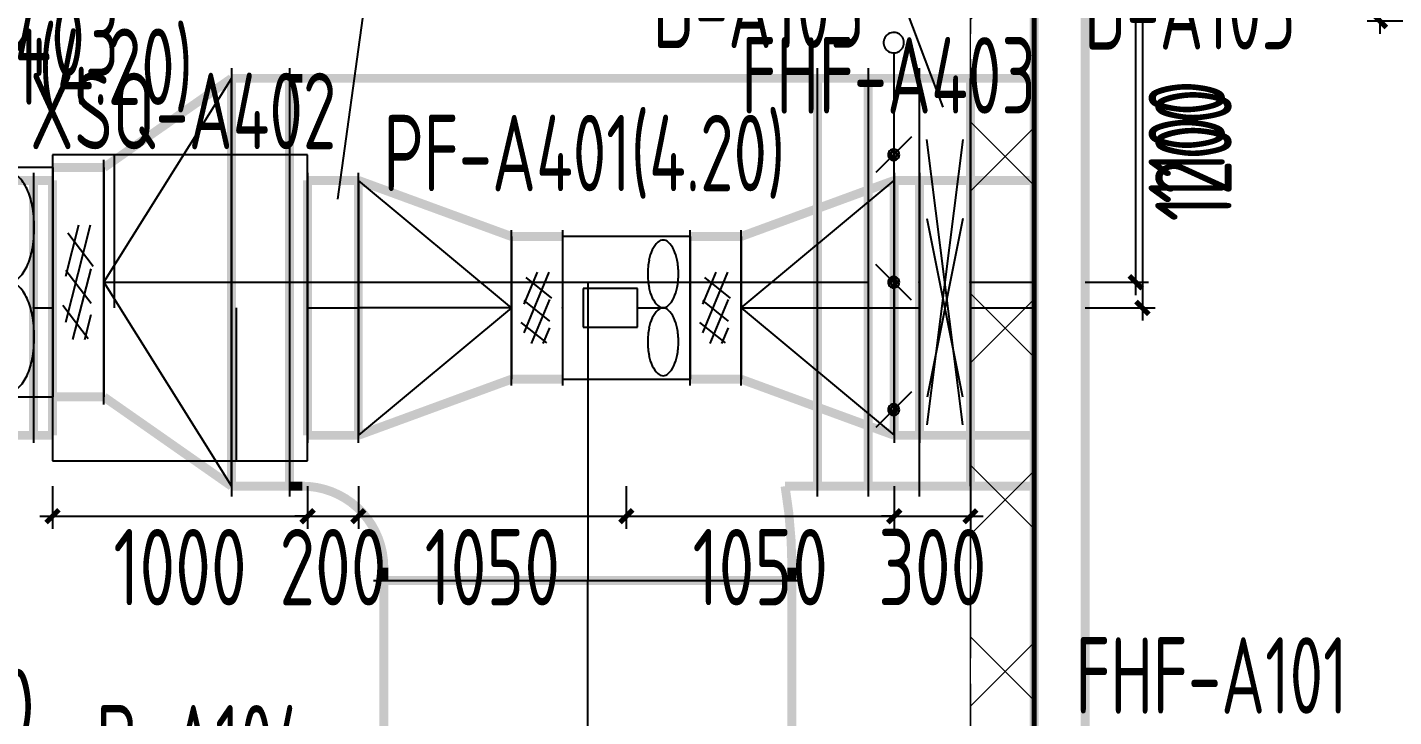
# Model space of a CAD drawing. Extents: x 4 to 13611208, y -605838 to 574722.
# Drawn here: x 13233850 to 13239207, y 195480 to 198185 of the extents above; entities that cross this region are included whole.
import ezdxf

# ---------------------------------------------------------------- set-up
doc = ezdxf.new("R2010")
doc.units = 0
doc.header["$LTSCALE"] = 1000
doc.header["$MEASUREMENT"] = 0
doc.linetypes.add('CENTER2', pattern=[28.575, 19.05, -3.175, 3.175, -3.175])
doc.linetypes.add('DASH', pattern=[0.35, 0.25, -0.1])
for name, color, linetype in [('DUCT-D-P标注', 7, 'Continuous'), ('DUCT-K-P中心线', 5, 'CENTER2'), ('DUCT-K-P标注', 7, 'Continuous'), ('DUCT-K-P法兰', 2, 'Continuous'), ('DUCT-K-P管', 191, 'Continuous'), ('DUCT-K-P管端线', 2, 'Continuous'), ('DUCT-K-P管设备', 7, 'Continuous'), ('DUCT-K-P阀门', 7, 'Continuous'), ('DUCT-X-P标注', 7, 'Continuous'), ('DUCT-X-S标注', 7, 'Continuous'), ('DUCT-X-YP中心线', 5, 'CENTER2'), ('DUCT-X-YP标注', 7, 'Continuous'), ('DUCT-X-YP法兰', 2, 'Continuous'), ('DUCT-X-YP管', 31, 'Continuous'), ('DUCT-X-YP管端线', 2, 'Continuous'), ('DUCT-X-YP管设备', 7, 'Continuous'), ('DUCT-X-YP阀门', 7, 'Continuous'), ('Hvac-Hide', 8, 'Continuous'), ('SDF-标注', 7, 'Continuous'), ('SXT-标注', 7, 'Continuous'), ('VRV-管线', 70, 'Continuous')]:
    doc.layers.add(name, color=color, linetype=linetype)
doc.layers.add('建筑底图', color=8, linetype='Continuous', lineweight=13)
doc.styles.add('67', font='gbenor.shx', dxfattribs={"width": 0.7, "bigfont": 'hztxt.shx'})
doc.styles.add('du', font='gbenor.shx', dxfattribs={"width": 0.8, "bigfont": 'hztxt.shx'})
doc.dimstyles.new('67', dxfattribs={"dimscale": 100, "dimtxt": 3, "dimasz": 0.5, "dimexe": 0.5, "dimexo": 2, "dimgap": 0.5, "dimtad": 2, "dimdec": 0, "dimrnd": 5, "dimzin": 0, "dimdsep": 46, "dimtxsty": 'du', "dimblk": 'ARCHTICK', "dimcen": 0, "dimdle": 0.5, "dimclrd": 256, "dimclre": 256, "dimclrt": 256, "dimazin": 0, "dimtfac": 1, "dimtdec": 0, "dimtix": 1, "dimtmove": 2, "dimatfit": 3, "dimfxl": 100, "dimtolj": 1, "dimtzin": 0, "dimlwd": -1, "dimlwe": -1, "dimarcsym": 0})

# ---------------------------------------------------------------- blocks, each defined once
blk = doc.blocks.new('_ArchTick')
at = {"color": 0, "linetype": 'ByBlock', "const_width": 0.4}
blk.add_lwpolyline([(-0.5, -0.5), (0.5, 0.5)], dxfattribs=at)
blk = doc.blocks.new('*D315')
at = {"layer": 'SDF-标注', "transparency": 16777216}
for p, q in [((13239153.3, 199659.5), (13239153.3, 198159.5)), ((13239500.3, 199609.5), (13239103.3, 199609.5)), ((13239500.3, 198209.5), (13239103.3, 198209.5))]:
    blk.add_line(p, q, dxfattribs=at)
at = {"layer": 'SDF-标注', "transparency": 16777216, "xscale": 50, "yscale": 50, "zscale": 50}
for p, rotation in [((13239153.3, 199609.5), 90), ((13239153.3, 198209.5), 270)]:
    blk.add_blockref('_ArchTick', p, dxfattribs=dict(at, rotation=rotation))
at = {"layer": 'SDF-标注', "transparency": 16777216, "insert": (13238953.3, 198909.5), "char_height": 300, "attachment_point": 5, "rotation": 90, "style": 'du'}
blk.add_mtext('\\A1;1400', dxfattribs=at)
blk = doc.blocks.new('fexeddd')
at = {"layer": 'DUCT-X-P标注', "style": '67', "width": 0.75}
blk.add_attdef('5', (1914438.9, -211969.3), '', height=300, dxfattribs=at)
blk = doc.blocks.new('*D739')
at = {"layer": 'DUCT-X-S标注', "transparency": 16777216}
for p, q in [((13233948.3, 196384.4), (13233948.3, 196217)), ((13234948.7, 196384.4), (13234948.7, 196217)), ((13233898.3, 196267), (13234998.7, 196267))]:
    blk.add_line(p, q, dxfattribs=at)
at = {"layer": 'DUCT-X-S标注', "transparency": 16777216, "xscale": 50, "yscale": 50, "zscale": 50, "rotation": 180}
blk.add_blockref('_ArchTick', (13233948.3, 196267), dxfattribs=at)
at = {"layer": 'DUCT-X-S标注', "transparency": 16777216, "xscale": 50, "yscale": 50, "zscale": 50}
blk.add_blockref('_ArchTick', (13234948.7, 196267), dxfattribs=at)
at = {"layer": 'DUCT-X-S标注', "transparency": 16777216, "insert": (13234448.5, 196067), "char_height": 300, "attachment_point": 5, "style": 'du'}
blk.add_mtext('\\A1;1000', dxfattribs=at)
blk = doc.blocks.new('*D740')
at = {"layer": 'DUCT-X-S标注', "transparency": 16777216}
for p, q in [((13234948.7, 196384.4), (13234948.7, 196217)), ((13235147.7, 196384.4), (13235147.7, 196217)), ((13234948.7, 196267), (13234898.7, 196267)), ((13234948.7, 196267), (13235147.7, 196267)), ((13235147.7, 196267), (13235197.7, 196267))]:
    blk.add_line(p, q, dxfattribs=at)
at = {"layer": 'DUCT-X-S标注', "transparency": 16777216, "xscale": 50, "yscale": 50, "zscale": 50}
blk.add_blockref('_ArchTick', (13234948.7, 196267), dxfattribs=at)
at = {"layer": 'DUCT-X-S标注', "transparency": 16777216, "xscale": 50, "yscale": 50, "zscale": 50, "rotation": 180}
blk.add_blockref('_ArchTick', (13235147.7, 196267), dxfattribs=at)
at = {"layer": 'DUCT-X-S标注', "transparency": 16777216, "insert": (13235048.2, 196067), "char_height": 300, "attachment_point": 5, "style": 'du'}
blk.add_mtext('\\A1;200', dxfattribs=at)
blk = doc.blocks.new('*D741')
at = {"layer": 'DUCT-X-S标注', "transparency": 16777216}
for p, q in [((13235147.7, 196384.4), (13235147.7, 196217)), ((13236198.3, 196384.4), (13236198.3, 196217)), ((13235097.7, 196267), (13236248.3, 196267))]:
    blk.add_line(p, q, dxfattribs=at)
at = {"layer": 'DUCT-X-S标注', "transparency": 16777216, "xscale": 50, "yscale": 50, "zscale": 50, "rotation": 180}
blk.add_blockref('_ArchTick', (13235147.7, 196267), dxfattribs=at)
at = {"layer": 'DUCT-X-S标注', "transparency": 16777216, "xscale": 50, "yscale": 50, "zscale": 50}
blk.add_blockref('_ArchTick', (13236198.3, 196267), dxfattribs=at)
at = {"layer": 'DUCT-X-S标注', "transparency": 16777216, "insert": (13235673, 196067), "char_height": 300, "attachment_point": 5, "style": 'du'}
blk.add_mtext('\\A1;1050', dxfattribs=at)
blk = doc.blocks.new('*D742')
at = {"layer": 'DUCT-X-S标注', "transparency": 16777216}
for p, q in [((13236198.3, 196384.4), (13236198.3, 196217)), ((13237248.9, 196384.4), (13237248.9, 196217)), ((13236148.3, 196267), (13237298.9, 196267))]:
    blk.add_line(p, q, dxfattribs=at)
at = {"layer": 'DUCT-X-S标注', "transparency": 16777216, "xscale": 50, "yscale": 50, "zscale": 50, "rotation": 180}
blk.add_blockref('_ArchTick', (13236198.3, 196267), dxfattribs=at)
at = {"layer": 'DUCT-X-S标注', "transparency": 16777216, "xscale": 50, "yscale": 50, "zscale": 50}
blk.add_blockref('_ArchTick', (13237248.9, 196267), dxfattribs=at)
at = {"layer": 'DUCT-X-S标注', "transparency": 16777216, "insert": (13236723.6, 196067), "char_height": 300, "attachment_point": 5, "style": 'du'}
blk.add_mtext('\\A1;1050', dxfattribs=at)
blk = doc.blocks.new('*D743')
at = {"layer": 'DUCT-X-S标注', "transparency": 16777216}
for p, q in [((13237547.6, 196449.4), (13237547.6, 196217)), ((13237248.9, 196384.4), (13237248.9, 196217)), ((13237248.9, 196267), (13237198.9, 196267)), ((13237248.9, 196267), (13237547.6, 196267)), ((13237547.6, 196267), (13237597.6, 196267))]:
    blk.add_line(p, q, dxfattribs=at)
at = {"layer": 'DUCT-X-S标注', "transparency": 16777216, "xscale": 50, "yscale": 50, "zscale": 50}
blk.add_blockref('_ArchTick', (13237248.9, 196267), dxfattribs=at)
at = {"layer": 'DUCT-X-S标注', "transparency": 16777216, "xscale": 50, "yscale": 50, "zscale": 50, "rotation": 180}
blk.add_blockref('_ArchTick', (13237547.6, 196267), dxfattribs=at)
at = {"layer": 'DUCT-X-S标注', "transparency": 16777216, "insert": (13237398.2, 196067), "char_height": 300, "attachment_point": 5, "style": 'du'}
blk.add_mtext('\\A1;300', dxfattribs=at)
blk = doc.blocks.new('*D882')
at = {"layer": 'DUCT-X-YP标注', "transparency": 16777216}
for p, q in [((13238222, 198334.5), (13238222, 197034.4)), ((13237997.4, 198284.5), (13238272, 198284.5)), ((13237997.4, 197084.4), (13238272, 197084.4))]:
    blk.add_line(p, q, dxfattribs=at)
at = {"layer": 'DUCT-X-YP标注', "transparency": 16777216, "xscale": 50, "yscale": 50, "zscale": 50}
for p, rotation in [((13238222, 198284.5), 90), ((13238222, 197084.4), 270)]:
    blk.add_blockref('_ArchTick', p, dxfattribs=dict(at, rotation=rotation))
at = {"layer": 'DUCT-X-YP标注', "transparency": 16777216, "insert": (13238422, 197684.4), "char_height": 300, "attachment_point": 5, "rotation": 90, "style": 'du'}
blk.add_mtext('\\A1;1200', dxfattribs=at)
blk = doc.blocks.new('*D918')
at = {"layer": 'DUCT-K-P标注', "transparency": 16777216}
for p, q in [((13238196, 197134.8), (13238196, 198334.5)), ((13237997.4, 198284.5), (13238246, 198284.5)), ((13237997.4, 197184.8), (13238246, 197184.8))]:
    blk.add_line(p, q, dxfattribs=at)
at = {"layer": 'DUCT-K-P标注', "transparency": 16777216, "xscale": 50, "yscale": 50, "zscale": 50}
for p, rotation in [((13238196, 198284.5), 90), ((13238196, 197184.8), 270)]:
    blk.add_blockref('_ArchTick', p, dxfattribs=dict(at, rotation=rotation))
at = {"layer": 'DUCT-K-P标注', "transparency": 16777216, "insert": (13238396, 197734.7), "char_height": 300, "attachment_point": 5, "rotation": 90, "style": 'du'}
blk.add_mtext('\\A1;1100', dxfattribs=at)
blk = doc.blocks.new('*D1830')
at = {"layer": 'SXT-标注', "transparency": 16777216}
for p, q in [((13232247.4, 195209.5), (13232247.4, 195368.9)), ((13234946.4, 195209.5), (13234946.4, 195368.9)), ((13232197.4, 195318.9), (13234996.4, 195318.9))]:
    blk.add_line(p, q, dxfattribs=at)
at = {"layer": 'SXT-标注', "transparency": 16777216, "xscale": 50, "yscale": 50, "zscale": 50, "rotation": 180}
blk.add_blockref('_ArchTick', (13232247.4, 195318.9), dxfattribs=at)
at = {"layer": 'SXT-标注', "transparency": 16777216, "xscale": 50, "yscale": 50, "zscale": 50}
blk.add_blockref('_ArchTick', (13234946.4, 195318.9), dxfattribs=at)
at = {"layer": 'SXT-标注', "transparency": 16777216, "insert": (13233596.9, 195518.9), "char_height": 300, "attachment_point": 5, "style": 'du'}
blk.add_mtext('\\A1;2700', dxfattribs=at)
blk = doc.blocks.new('$轴流风机$00000011')
for p, q in [((-500, 500), (-500, -500)), ((500, 500), (-500, 500)), ((500, -500), (500, 500)), ((-339.5, 134.7), (-339.5, -134.7)), ((88, 134.7), (-339.5, 134.7)), ((88, -134.7), (88, 134.7)), ((88, 0), (288.5, 0)), ((-339.5, -134.7), (88, -134.7)), ((-500, -500), (500, -500))]:
    blk.add_line(p, q)
for centre, radius, start, end in [((355.1, 328.7), 170.3, 129.18213, 153.06034), ((288.5, 410.5), 64.8, 90, 129.18213), ((288.5, 410.5), 64.8, 50.81787, 90), ((221.9, 328.7), 170.3, 26.93966, 50.81787), ((462.4, 274.2), 290.7, 153.06034, 168.11261), ((114.5, 274.2), 290.7, 11.88739, 26.93966), ((633.1, 238.3), 465, 168.11261, 180), ((-56.1, 238.3), 465, 0, 11.88739), ((633.1, 238.3), 465, 180, 191.88739), ((-56.1, 238.3), 465, 348.11261, 0), ((462.4, 202.4), 290.7, 191.88739, 206.93966), ((114.5, 202.4), 290.7, 333.06034, 348.11261), ((355.1, 147.8), 170.3, 206.93966, 230.81787), ((221.9, 147.8), 170.3, 309.18213, 333.06034), ((288.5, 66.1), 64.8, 230.81787, 270), ((288.5, 66.1), 64.8, 270, 309.18213), ((355.1, -147.8), 170.3, 129.18213, 153.06034), ((288.5, -66.1), 64.8, 90, 129.18213), ((288.5, -66.1), 64.8, 50.81787, 90), ((221.9, -147.8), 170.3, 26.93966, 50.81787), ((462.4, -202.4), 290.7, 153.06034, 168.11261), ((114.5, -202.4), 290.7, 11.88739, 26.93966), ((633.1, -238.3), 465, 168.11261, 180), ((-56.1, -238.3), 465, 0, 11.88739), ((633.1, -238.3), 465, 180, 191.88739), ((-56.1, -238.3), 465, 348.11261, 0), ((462.4, -274.2), 290.7, 191.88739, 206.93966), ((114.5, -274.2), 290.7, 333.06034, 348.11261), ((355.1, -328.7), 170.3, 206.93966, 230.81787), ((221.9, -328.7), 170.3, 309.18213, 333.06034), ((288.5, -410.5), 64.8, 230.81787, 270), ((288.5, -410.5), 64.8, 270, 309.18213)]:
    blk.add_arc(centre, radius, start, end)
for p in [(-500, 0), (500, 0)]:
    blk.add_point(p)

msp = doc.modelspace()

# ---------------------------------------------------------------- hatches: boundary and pattern name
at = {"layer": '建筑底图'}
h = msp.add_hatch(dxfattribs=at)
h.set_pattern_fill('ANSI37', color=8, scale=300, style=0)
h.set_pattern_definition([(45, (0, 0), (-336.759605, 336.759605), []), (135, (0, 0), (-336.759605, -336.759605), [])])
h.paths.add_polyline_path([(13237797.4, 198284.5), (13237547.4, 198284.5), (13237547.4, 195109.5), (13237797.4, 195109.5)])

# ---------------------------------------------------------------- linework, layer by layer
at = {"layer": 'DUCT-D-P标注', "const_width": 35}
msp.add_lwpolyline([(13248747.4, 201709.5), (13243797.4, 201709.5), (13243797.4, 201609.5), (13237797.4, 201609.5), (13237797.4, 186509.5), (13244997.4, 186509.5), (13244997.4, 187934.5), (13248747.4, 187934.5), (13248747.4, 201709.5)], dxfattribs=at)
at = {"layer": 'DUCT-K-P中心线'}
for p, q in [((13234150.3, 197184.8), (13234650.3, 197184.8)), ((13234650.5, 197184.8), (13234877.4, 197184.8)), ((13234877.6, 197184.8), (13236047.6, 197184.8)), ((13236047.6, 197184.8), (13236947.6, 197184.8)), ((13236047.6, 197184.8), (13236047.6, 196014.8)), ((13236947.8, 197184.8), (13237146.8, 197184.8)), ((13237547.4, 197184.8), (13237797.4, 197184.8)), ((13236047.6, 195444.2), (13236047.6, 196014.6))]:
    msp.add_line(p, q, dxfattribs=at)
at = {"layer": 'DUCT-K-P标注', "const_width": 35}
msp.add_lwpolyline([(13248747.4, 201709.5), (13243797.4, 201709.5), (13243797.4, 201609.5), (13237797.4, 201609.5), (13237797.4, 186509.5), (13244997.4, 186509.5), (13244997.4, 187934.5), (13248747.4, 187934.5), (13248747.4, 201709.5)], dxfattribs=at)
at = {"layer": 'DUCT-K-P标注', "elevation": 3885}
msp.add_lwpolyline([(13237440.5, 197872), (13237250.9, 198375.3), (13236171.6, 198375.3)], dxfattribs=at)
at = {"layer": 'DUCT-K-P法兰'}
for p, q in [((13234650.4, 198024.8), (13234650.4, 196344.8)), ((13234877.5, 198024.8), (13234877.5, 196344.8)), ((13236947.7, 196344.8), (13236947.7, 198024.8)), ((13237146.9, 198024.8), (13237146.9, 196344.8)), ((13237347.1, 198024.8), (13237347.1, 196344.8)), ((13237547.3, 198024.8), (13237547.3, 196344.8)), ((13233950, 196704.8), (13233950, 197664.8)), ((13234150.2, 196704.8), (13234150.2, 197664.8)), ((13235207.6, 196014.7), (13236887.6, 196014.7))]:
    msp.add_line(p, q, dxfattribs=at)
at = {"layer": 'DUCT-K-P法兰', "color": 18, "true_color": 0x000000}
for p in [(13233949.9, 197184.8, 4700), (13233950.1, 197184.8, 4700), (13234150.1, 197184.8, 4700), (13234150.3, 197184.8, 4700), (13234650.3, 197184.8, 4700), (13234650.5, 197184.8, 4700), (13234877.4, 197184.8, 4200), (13234877.6, 197184.8, 4200), (13236947.6, 197184.8, 4200), (13236947.8, 197184.8, 4200), (13237146.8, 197184.8, 4200), (13237147, 197184.8, 4200), (13237347, 197184.8, 4200), (13237347.2, 197184.8, 4200), (13237547.2, 197184.8, 4200), (13237547.4, 197184.8, 4200), (13236047.6, 196014.8, 4200), (13236047.6, 196014.6, 4200)]:
    msp.add_point(p, dxfattribs=at)
at = {"layer": 'DUCT-K-P管'}
for q in [(13234650.3, 197984.8), (13234650.3, 196384.8)]:
    msp.add_line((13234150.3, 197184.8), q, dxfattribs=at)
at = {"layer": 'DUCT-K-P管', "const_width": 35}
for points in [[(13234150.3, 197634.8), (13234650.3, 197984.8)], [(13234877.4, 197984.8), (13234650.5, 197984.8)], [(13234650.5, 197984.8), (13234650.5, 196384.8)], [(13234877.4, 196384.8), (13234877.4, 197984.8)], [(13234927.6, 197984.8), (13234877.6, 197984.8)], [(13236947.6, 197984.8), (13234927.6, 197984.8)], [(13237146.8, 197984.8), (13236947.8, 197984.8)], [(13236947.8, 197984.8), (13236947.8, 196384.8)], [(13237146.8, 196384.8), (13237146.8, 197984.8)], [(13237147, 197984.8), (13237347, 197984.8)], [(13237347.2, 197984.8), (13237547.2, 197984.8)], [(13237797.4, 197984.8), (13237547.4, 197984.8)], [(13237547.4, 197984.8), (13237547.4, 196384.8)], [(13237797.4, 196384.8), (13237797.4, 197984.8)], [(13233950.1, 197634.8), (13234150.1, 197634.8)], [(13234150.1, 196734.8), (13233950.1, 196734.8)], [(13234150.3, 196734.8), (13234650.3, 196384.8)], [(13234650.5, 196384.8), (13234877.4, 196384.8)], [(13234877.6, 196384.8), (13234927.6, 196384.8)], [(13236820.7, 196384.8), (13236947.6, 196384.8)], [(13236947.8, 196384.8), (13237146.8, 196384.8)], [(13237347, 196384.8), (13237147, 196384.8)], [(13237547.2, 196384.8), (13237347.2, 196384.8)], [(13237547.4, 196384.8), (13237797.4, 196384.8)], [(13235247.6, 196064.8), (13235247.6, 196014.8)], [(13236847.6, 196014.8), (13236847.6, 196064.8)], [(13236847.6, 196014.6), (13235247.6, 196014.6)], [(13235247.6, 196014.6), (13235247.6, 195444.2)], [(13236847.6, 195444.2), (13236847.6, 196014.6)]]:
    msp.add_lwpolyline(points, dxfattribs=at)
at = {"layer": 'DUCT-K-P管', "extrusion": (0, 0, -1), "const_width": 35}
msp.add_lwpolyline([(-13234927.6, 196384.8, 0.414214), (-13235247.6, 196064.8)], format="xyb", dxfattribs=at)
at = {"layer": 'DUCT-K-P管', "const_width": 35}
msp.add_lwpolyline([(13236847.6, 196064.8, 0.041886), (13236820.7, 196384.8)], format="xyb", dxfattribs=at)
at = {"layer": 'DUCT-K-P管', "color": 18, "true_color": 0x000000}
for p in [(13234150.3, 197184.8, 4700), (13234650.3, 197184.8, 4700), (13234877.6, 197184.8, 4200), (13236947.6, 197184.8, 4200), (13236047.6, 196014.8, 4200)]:
    msp.add_point(p, dxfattribs=at)
at = {"layer": 'DUCT-K-P管端线'}
for p, q in [((13234650.3, 196384.8), (13234650.3, 197984.8)), ((13234877.6, 197984.8), (13234877.6, 196384.8)), ((13236947.6, 196384.8), (13236947.6, 197984.8)), ((13237147, 197984.8), (13237147, 196384.8)), ((13237347, 197984.8), (13237347, 196384.8)), ((13237347.2, 197984.8), (13237347.2, 196384.8)), ((13237547.2, 197984.8), (13237547.2, 196384.8)), ((13233950.1, 197634.8), (13233950.1, 196734.8)), ((13234150.1, 197634.8), (13234150.1, 196734.8)), ((13234150.3, 197634.8), (13234150.3, 196734.8)), ((13235247.6, 196014.8), (13236847.6, 196014.8))]:
    msp.add_line(p, q, dxfattribs=at)
at = {"layer": 'DUCT-K-P阀门'}
for p, q in [((13237207.8, 198133.1), (13237207.1, 198127.6)), ((13237207.1, 198127.6), (13237207.1, 198122)), ((13237207.1, 198122), (13237207.8, 198116.5)), ((13237209.4, 198138.5), (13237207.8, 198133.1)), ((13237207.8, 198116.5), (13237209.4, 198111.1)), ((13237211.6, 198143.6), (13237209.4, 198138.5)), ((13237214.6, 198148.3), (13237211.6, 198143.6)), ((13237218.2, 198152.6), (13237214.6, 198148.3)), ((13237222.3, 198156.3), (13237218.2, 198152.6)), ((13237227, 198159.5), (13237222.3, 198156.3)), ((13237232, 198161.9), (13237227, 198159.5)), ((13237237.3, 198163.6), (13237232, 198161.9)), ((13237242.8, 198164.6), (13237237.3, 198163.6)), ((13237248.4, 198164.8), (13237242.8, 198164.6)), ((13237253.9, 198164.2), (13237248.4, 198164.8)), ((13237259.3, 198162.9), (13237253.9, 198164.2)), ((13237264.5, 198160.8), (13237259.3, 198162.9)), ((13237269.3, 198158), (13237264.5, 198160.8)), ((13237273.7, 198154.5), (13237269.3, 198158)), ((13237277.6, 198150.5), (13237273.7, 198154.5)), ((13237280.9, 198146), (13237277.6, 198150.5)), ((13237283.5, 198141.1), (13237280.9, 198146)), ((13237285.4, 198135.8), (13237283.5, 198141.1)), ((13237286.6, 198130.4), (13237285.4, 198135.8)), ((13237285.4, 198113.8), (13237286.6, 198119.3)), ((13237287, 198124.8), (13237286.6, 198130.4)), ((13237286.6, 198119.3), (13237287, 198124.8)), ((13237209.4, 198111.1), (13237211.6, 198106)), ((13237211.6, 198106), (13237214.6, 198101.3)), ((13237214.6, 198101.3), (13237218.2, 198097)), ((13237218.2, 198097), (13237222.3, 198093.3)), ((13237222.3, 198093.3), (13237227, 198090.2)), ((13237227, 198090.2), (13237232, 198087.7)), ((13237232, 198087.7), (13237237.3, 198086)), ((13237237.3, 198086), (13237242.8, 198085)), ((13237242.8, 198085), (13237248.4, 198084.8)), ((13237247, 198084.8), (13237247, 197984.8)), ((13237248.4, 198084.8), (13237253.9, 198085.4)), ((13237253.9, 198085.4), (13237259.3, 198086.8)), ((13237259.3, 198086.8), (13237264.5, 198088.9)), ((13237264.5, 198088.9), (13237269.3, 198091.7)), ((13237269.3, 198091.7), (13237273.7, 198095.1)), ((13237273.7, 198095.1), (13237277.6, 198099.1)), ((13237277.6, 198099.1), (13237280.9, 198103.6)), ((13237280.9, 198103.6), (13237283.5, 198108.6)), ((13237283.5, 198108.6), (13237285.4, 198113.8)), ((13237247, 197984.8), (13237247, 197184.8)), ((13237317, 197754.8), (13237177, 197614.8)), ((13237517.2, 196625), (13237377.1, 197744.7)), ((13237517.2, 197744.8), (13237377.2, 196624.8)), ((13237225.2, 197688.9), (13237224.8, 197684.8)), ((13237226.3, 197692.8), (13237225.2, 197688.9)), ((13237228.1, 197696.5), (13237226.3, 197692.8)), ((13237230.6, 197699.8), (13237228.1, 197696.5)), ((13237233.6, 197702.5), (13237230.6, 197699.8)), ((13237232.6, 197689.1), (13237232, 197686.2)), ((13237232, 197686.2), (13237232, 197683.4)), ((13237233.6, 197691.7), (13237232.6, 197689.1)), ((13237237.1, 197704.7), (13237233.6, 197702.5)), ((13237235.2, 197694.1), (13237233.6, 197691.7)), ((13237237.1, 197696.2), (13237235.2, 197694.1)), ((13237236.7, 197687.8), (13237236.3, 197685.8)), ((13237236.3, 197685.8), (13237236.3, 197683.8)), ((13237237.4, 197689.7), (13237236.7, 197687.8)), ((13237240.9, 197706.1), (13237237.1, 197704.7)), ((13237239.5, 197697.8), (13237237.1, 197696.2)), ((13237238.5, 197691.5), (13237237.4, 197689.7)), ((13237239.9, 197692.9), (13237238.5, 197691.5)), ((13237242.1, 197699), (13237239.5, 197697.8)), ((13237241.6, 197694.1), (13237239.9, 197692.9)), ((13237244.9, 197706.9), (13237240.9, 197706.1)), ((13237243.5, 197695), (13237241.6, 197694.1)), ((13237244.8, 197699.7), (13237242.1, 197699)), ((13237245.4, 197695.4), (13237243.5, 197695)), ((13237247.7, 197699.8), (13237244.8, 197699.7)), ((13237249, 197706.9), (13237244.9, 197706.9)), ((13237247.5, 197695.5), (13237245.4, 197695.4)), ((13237249.5, 197695.3), (13237247.5, 197695.5)), ((13237250.5, 197699.4), (13237247.7, 197699.8)), ((13237253, 197706.1), (13237249, 197706.9)), ((13237251.4, 197694.6), (13237249.5, 197695.3)), ((13237253.2, 197698.5), (13237250.5, 197699.4)), ((13237253.2, 197693.6), (13237251.4, 197694.6)), ((13237256.8, 197704.7), (13237253, 197706.1)), ((13237255.7, 197697), (13237253.2, 197698.5)), ((13237254.7, 197692.2), (13237253.2, 197693.6)), ((13237256, 197690.6), (13237254.7, 197692.2)), ((13237257.8, 197695.2), (13237255.7, 197697)), ((13237256.9, 197688.8), (13237256, 197690.6)), ((13237260.3, 197702.5), (13237256.8, 197704.7)), ((13237257.5, 197686.9), (13237256.9, 197688.8)), ((13237257.7, 197684.8), (13237257.5, 197686.9)), ((13237259.6, 197692.9), (13237257.8, 197695.2)), ((13237260.9, 197690.4), (13237259.6, 197692.9)), ((13237263.3, 197699.8), (13237260.3, 197702.5)), ((13237261.7, 197687.7), (13237260.9, 197690.4)), ((13237262, 197684.8), (13237261.7, 197687.7)), ((13237265.8, 197696.5), (13237263.3, 197699.8)), ((13237267.6, 197692.8), (13237265.8, 197696.5)), ((13237268.7, 197688.9), (13237267.6, 197692.8)), ((13237269.1, 197684.8), (13237268.7, 197688.9)), ((13237224.8, 197684.8), (13237225.2, 197680.8)), ((13237225.2, 197680.8), (13237226.3, 197676.8)), ((13237226.3, 197676.8), (13237228.1, 197673.2)), ((13237228.1, 197673.2), (13237230.6, 197669.9)), ((13237230.6, 197669.9), (13237233.6, 197667.1)), ((13237232, 197683.4), (13237232.6, 197680.6)), ((13237232.6, 197680.6), (13237233.6, 197677.9)), ((13237233.6, 197677.9), (13237235.2, 197675.5)), ((13237233.6, 197667.1), (13237237.1, 197665)), ((13237235.2, 197675.5), (13237237.1, 197673.5)), ((13237236.3, 197683.8), (13237236.7, 197681.8)), ((13237236.7, 197681.8), (13237237.4, 197679.9)), ((13237237.1, 197673.5), (13237239.5, 197671.8)), ((13237237.1, 197665), (13237240.9, 197663.5)), ((13237237.4, 197679.9), (13237238.5, 197678.2)), ((13237238.5, 197678.2), (13237239.9, 197676.7)), ((13237239.5, 197671.8), (13237242.1, 197670.6)), ((13237239.9, 197676.7), (13237241.6, 197675.5)), ((13237240.9, 197663.5), (13237244.9, 197662.8)), ((13237241.6, 197675.5), (13237243.5, 197674.7)), ((13237242.1, 197670.6), (13237244.8, 197670)), ((13237243.5, 197674.7), (13237245.4, 197674.2)), ((13237244.8, 197670), (13237247.7, 197669.8)), ((13237244.9, 197662.8), (13237249, 197662.8)), ((13237245.4, 197674.2), (13237247.5, 197674.1)), ((13237247, 197684.8), (13237247, 196684.8)), ((13237247.5, 197674.1), (13237249.5, 197674.4)), ((13237247.7, 197669.8), (13237250.5, 197670.2)), ((13237249, 197662.8), (13237253, 197663.5)), ((13237249.5, 197674.4), (13237251.4, 197675.1)), ((13237250.5, 197670.2), (13237253.2, 197671.2)), ((13237251.4, 197675.1), (13237253.2, 197676.1)), ((13237253, 197663.5), (13237256.8, 197665)), ((13237253.2, 197676.1), (13237254.7, 197677.4)), ((13237253.2, 197671.2), (13237255.7, 197672.6)), ((13237254.7, 197677.4), (13237256, 197679)), ((13237255.7, 197672.6), (13237257.8, 197674.5)), ((13237256, 197679), (13237256.9, 197680.8)), ((13237256.8, 197665), (13237260.3, 197667.1)), ((13237256.9, 197680.8), (13237257.5, 197682.8)), ((13237257.5, 197682.8), (13237257.7, 197684.8)), ((13237257.8, 197674.5), (13237259.6, 197676.7)), ((13237259.6, 197676.7), (13237260.9, 197679.2)), ((13237260.3, 197667.1), (13237263.3, 197669.9)), ((13237260.9, 197679.2), (13237261.7, 197682)), ((13237261.7, 197682), (13237262, 197684.8)), ((13237263.3, 197669.9), (13237265.8, 197673.2)), ((13237265.8, 197673.2), (13237267.6, 197676.8)), ((13237267.6, 197676.8), (13237268.7, 197680.8)), ((13237268.7, 197680.8), (13237269.1, 197684.8)), ((13234000.1, 197028.3), (13234098.1, 197409.8)), ((13234000.1, 197208.3), (13234051.9, 197409.8)), ((13234108.3, 197246.9), (13234008.3, 197376.8)), ((13234100.1, 197101.2), (13234000.1, 197231.1)), ((13234028.8, 196959.8), (13234100.1, 197238)), ((13237317, 197114.8), (13237177, 197254.8)), ((13237237.1, 197204.7), (13237233.6, 197202.5)), ((13237240.9, 197206.1), (13237237.1, 197204.7)), ((13237244.9, 197206.9), (13237240.9, 197206.1)), ((13237249, 197206.9), (13237244.9, 197206.9)), ((13237253, 197206.1), (13237249, 197206.9)), ((13237256.8, 197204.7), (13237253, 197206.1)), ((13237260.3, 197202.5), (13237256.8, 197204.7)), ((13237225.2, 197188.9), (13237224.8, 197184.8)), ((13237224.8, 197184.8), (13237225.2, 197180.8)), ((13237226.3, 197192.8), (13237225.2, 197188.9)), ((13237225.2, 197180.8), (13237226.3, 197176.8)), ((13237228.1, 197196.5), (13237226.3, 197192.8)), ((13237226.3, 197176.8), (13237228.1, 197173.2)), ((13237230.6, 197199.8), (13237228.1, 197196.5)), ((13237228.1, 197173.2), (13237230.6, 197169.9)), ((13237233.6, 197202.5), (13237230.6, 197199.8)), ((13237230.6, 197169.9), (13237233.6, 197167.1)), ((13237232.6, 197189.1), (13237232, 197186.2)), ((13237232, 197186.2), (13237232, 197183.4)), ((13237232, 197183.4), (13237232.6, 197180.6)), ((13237233.6, 197191.7), (13237232.6, 197189.1)), ((13237232.6, 197180.6), (13237233.6, 197177.9)), ((13237235.2, 197194.1), (13237233.6, 197191.7)), ((13237233.6, 197177.9), (13237235.2, 197175.5)), ((13237233.6, 197167.1), (13237237.1, 197165)), ((13237237.1, 197196.2), (13237235.2, 197194.1)), ((13237235.2, 197175.5), (13237237.1, 197173.5)), ((13237236.7, 197187.8), (13237236.3, 197185.8)), ((13237236.3, 197185.8), (13237236.3, 197183.8)), ((13237236.3, 197183.8), (13237236.7, 197181.8)), ((13237237.4, 197189.7), (13237236.7, 197187.8)), ((13237236.7, 197181.8), (13237237.4, 197179.9)), ((13237239.5, 197197.8), (13237237.1, 197196.2)), ((13237237.1, 197173.5), (13237239.5, 197171.8)), ((13237237.1, 197165), (13237240.9, 197163.5)), ((13237238.5, 197191.5), (13237237.4, 197189.7)), ((13237237.4, 197179.9), (13237238.5, 197178.2)), ((13237239.9, 197192.9), (13237238.5, 197191.5)), ((13237238.5, 197178.2), (13237239.9, 197176.7)), ((13237242.1, 197199), (13237239.5, 197197.8)), ((13237239.5, 197171.8), (13237242.1, 197170.6)), ((13237241.6, 197194.1), (13237239.9, 197192.9)), ((13237239.9, 197176.7), (13237241.6, 197175.5)), ((13237240.9, 197163.5), (13237244.9, 197162.8)), ((13237243.5, 197195), (13237241.6, 197194.1)), ((13237241.6, 197175.5), (13237243.5, 197174.7)), ((13237244.8, 197199.7), (13237242.1, 197199)), ((13237242.1, 197170.6), (13237244.8, 197170)), ((13237245.4, 197195.4), (13237243.5, 197195)), ((13237243.5, 197174.7), (13237245.4, 197174.2)), ((13237247.7, 197199.8), (13237244.8, 197199.7)), ((13237244.8, 197170), (13237247.7, 197169.8)), ((13237244.9, 197162.8), (13237249, 197162.8)), ((13237247.5, 197195.5), (13237245.4, 197195.4)), ((13237245.4, 197174.2), (13237247.5, 197174.1)), ((13237249.5, 197195.3), (13237247.5, 197195.5)), ((13237247.5, 197174.1), (13237249.5, 197174.4)), ((13237250.5, 197199.4), (13237247.7, 197199.8)), ((13237247.7, 197169.8), (13237250.5, 197170.2)), ((13237249, 197162.8), (13237253, 197163.5)), ((13237251.4, 197194.6), (13237249.5, 197195.3)), ((13237249.5, 197174.4), (13237251.4, 197175.1)), ((13237253.2, 197198.5), (13237250.5, 197199.4)), ((13237250.5, 197170.2), (13237253.2, 197171.2)), ((13237253.2, 197193.6), (13237251.4, 197194.6)), ((13237251.4, 197175.1), (13237253.2, 197176.1)), ((13237253, 197163.5), (13237256.8, 197165)), ((13237255.7, 197197), (13237253.2, 197198.5)), ((13237254.7, 197192.2), (13237253.2, 197193.6)), ((13237253.2, 197176.1), (13237254.7, 197177.4)), ((13237253.2, 197171.2), (13237255.7, 197172.6)), ((13237256, 197190.6), (13237254.7, 197192.2)), ((13237254.7, 197177.4), (13237256, 197179)), ((13237257.8, 197195.2), (13237255.7, 197197)), ((13237255.7, 197172.6), (13237257.8, 197174.5)), ((13237256.9, 197188.8), (13237256, 197190.6)), ((13237256, 197179), (13237256.9, 197180.8)), ((13237256.8, 197165), (13237260.3, 197167.1)), ((13237257.5, 197186.9), (13237256.9, 197188.8)), ((13237256.9, 197180.8), (13237257.5, 197182.8)), ((13237257.7, 197184.8), (13237257.5, 197186.9)), ((13237257.5, 197182.8), (13237257.7, 197184.8)), ((13237259.6, 197192.9), (13237257.8, 197195.2)), ((13237257.8, 197174.5), (13237259.6, 197176.7)), ((13237260.9, 197190.4), (13237259.6, 197192.9)), ((13237259.6, 197176.7), (13237260.9, 197179.2)), ((13237263.3, 197199.8), (13237260.3, 197202.5)), ((13237260.3, 197167.1), (13237263.3, 197169.9)), ((13237261.7, 197187.7), (13237260.9, 197190.4)), ((13237260.9, 197179.2), (13237261.7, 197182)), ((13237262, 197184.8), (13237261.7, 197187.7)), ((13237261.7, 197182), (13237262, 197184.8)), ((13237265.8, 197196.5), (13237263.3, 197199.8)), ((13237263.3, 197169.9), (13237265.8, 197173.2)), ((13237267.6, 197192.8), (13237265.8, 197196.5)), ((13237265.8, 197173.2), (13237267.6, 197176.8)), ((13237268.7, 197188.9), (13237267.6, 197192.8)), ((13237267.6, 197176.8), (13237268.7, 197180.8)), ((13237269.1, 197184.8), (13237268.7, 197188.9)), ((13237268.7, 197180.8), (13237269.1, 197184.8)), ((13234088.5, 196963.4), (13233988.5, 197093.3)), ((13234075, 196959.8), (13234100.1, 197058)), ((13237317, 196754.8), (13237177, 196614.8)), ((13237225.2, 196688.9), (13237224.8, 196684.8)), ((13237224.8, 196684.8), (13237225.2, 196680.8)), ((13237226.3, 196692.8), (13237225.2, 196688.9)), ((13237225.2, 196680.8), (13237226.3, 196676.8)), ((13237228.1, 196696.5), (13237226.3, 196692.8)), ((13237226.3, 196676.8), (13237228.1, 196673.2)), ((13237230.6, 196699.8), (13237228.1, 196696.5)), ((13237228.1, 196673.2), (13237230.6, 196669.9)), ((13237233.6, 196702.5), (13237230.6, 196699.8)), ((13237230.6, 196669.9), (13237233.6, 196667.1)), ((13237232.6, 196689.1), (13237232, 196686.2)), ((13237232, 196686.2), (13237232, 196683.4)), ((13237232, 196683.4), (13237232.6, 196680.6)), ((13237233.6, 196691.7), (13237232.6, 196689.1)), ((13237232.6, 196680.6), (13237233.6, 196677.9)), ((13237237.1, 196704.7), (13237233.6, 196702.5)), ((13237235.2, 196694.1), (13237233.6, 196691.7)), ((13237233.6, 196677.9), (13237235.2, 196675.5)), ((13237237.1, 196696.2), (13237235.2, 196694.1)), ((13237235.2, 196675.5), (13237237.1, 196673.5)), ((13237236.7, 196687.8), (13237236.3, 196685.8)), ((13237236.3, 196685.8), (13237236.3, 196683.8)), ((13237236.3, 196683.8), (13237236.7, 196681.8)), ((13237237.4, 196689.7), (13237236.7, 196687.8)), ((13237236.7, 196681.8), (13237237.4, 196679.9)), ((13237240.9, 196706.1), (13237237.1, 196704.7)), ((13237239.5, 196697.8), (13237237.1, 196696.2)), ((13237237.1, 196673.5), (13237239.5, 196671.8)), ((13237238.5, 196691.5), (13237237.4, 196689.7)), ((13237237.4, 196679.9), (13237238.5, 196678.2)), ((13237239.9, 196692.9), (13237238.5, 196691.5)), ((13237238.5, 196678.2), (13237239.9, 196676.7)), ((13237242.1, 196699), (13237239.5, 196697.8)), ((13237239.5, 196671.8), (13237242.1, 196670.6)), ((13237241.6, 196694.1), (13237239.9, 196692.9)), ((13237239.9, 196676.7), (13237241.6, 196675.5)), ((13237244.9, 196706.9), (13237240.9, 196706.1)), ((13237243.5, 196695), (13237241.6, 196694.1)), ((13237241.6, 196675.5), (13237243.5, 196674.7)), ((13237244.8, 196699.7), (13237242.1, 196699)), ((13237242.1, 196670.6), (13237244.8, 196670)), ((13237245.4, 196695.4), (13237243.5, 196695)), ((13237243.5, 196674.7), (13237245.4, 196674.2)), ((13237247.7, 196699.8), (13237244.8, 196699.7)), ((13237244.8, 196670), (13237247.7, 196669.8)), ((13237249, 196706.9), (13237244.9, 196706.9)), ((13237247.5, 196695.5), (13237245.4, 196695.4)), ((13237245.4, 196674.2), (13237247.5, 196674.1)), ((13237249.5, 196695.3), (13237247.5, 196695.5)), ((13237247.5, 196674.1), (13237249.5, 196674.4)), ((13237250.5, 196699.4), (13237247.7, 196699.8)), ((13237247.7, 196669.8), (13237250.5, 196670.2)), ((13237253, 196706.1), (13237249, 196706.9)), ((13237251.4, 196694.6), (13237249.5, 196695.3)), ((13237249.5, 196674.4), (13237251.4, 196675.1)), ((13237253.2, 196698.5), (13237250.5, 196699.4)), ((13237250.5, 196670.2), (13237253.2, 196671.2)), ((13237253.2, 196693.6), (13237251.4, 196694.6)), ((13237251.4, 196675.1), (13237253.2, 196676.1)), ((13237256.8, 196704.7), (13237253, 196706.1)), ((13237255.7, 196697), (13237253.2, 196698.5)), ((13237254.7, 196692.2), (13237253.2, 196693.6)), ((13237253.2, 196676.1), (13237254.7, 196677.4)), ((13237253.2, 196671.2), (13237255.7, 196672.6)), ((13237256, 196690.6), (13237254.7, 196692.2)), ((13237254.7, 196677.4), (13237256, 196679)), ((13237257.8, 196695.2), (13237255.7, 196697)), ((13237255.7, 196672.6), (13237257.8, 196674.5)), ((13237256.9, 196688.8), (13237256, 196690.6)), ((13237256, 196679), (13237256.9, 196680.8)), ((13237260.3, 196702.5), (13237256.8, 196704.7)), ((13237257.5, 196686.9), (13237256.9, 196688.8)), ((13237256.9, 196680.8), (13237257.5, 196682.8)), ((13237257.7, 196684.8), (13237257.5, 196686.9)), ((13237257.5, 196682.8), (13237257.7, 196684.8)), ((13237259.6, 196692.9), (13237257.8, 196695.2)), ((13237257.8, 196674.5), (13237259.6, 196676.7)), ((13237260.9, 196690.4), (13237259.6, 196692.9)), ((13237259.6, 196676.7), (13237260.9, 196679.2)), ((13237263.3, 196699.8), (13237260.3, 196702.5)), ((13237260.3, 196667.1), (13237263.3, 196669.9)), ((13237261.7, 196687.7), (13237260.9, 196690.4)), ((13237260.9, 196679.2), (13237261.7, 196682)), ((13237262, 196684.8), (13237261.7, 196687.7)), ((13237261.7, 196682), (13237262, 196684.8)), ((13237265.8, 196696.5), (13237263.3, 196699.8)), ((13237263.3, 196669.9), (13237265.8, 196673.2)), ((13237267.6, 196692.8), (13237265.8, 196696.5)), ((13237265.8, 196673.2), (13237267.6, 196676.8)), ((13237268.7, 196688.9), (13237267.6, 196692.8)), ((13237267.6, 196676.8), (13237268.7, 196680.8)), ((13237269.1, 196684.8), (13237268.7, 196688.9)), ((13237268.7, 196680.8), (13237269.1, 196684.8)), ((13237233.6, 196667.1), (13237237.1, 196665)), ((13237237.1, 196665), (13237240.9, 196663.5)), ((13237240.9, 196663.5), (13237244.9, 196662.8)), ((13237244.9, 196662.8), (13237249, 196662.8)), ((13237249, 196662.8), (13237253, 196663.5)), ((13237253, 196663.5), (13237256.8, 196665)), ((13237256.8, 196665), (13237260.3, 196667.1))]:
    msp.add_line(p, q, dxfattribs=at)
at = {"layer": 'DUCT-X-P标注', "const_width": 20}
msp.add_lwpolyline([(13248747.4, 201709.5), (13243797.4, 201709.5), (13243797.4, 201609.5), (13237797.4, 201609.5), (13237797.4, 186509.5), (13244997.4, 186509.5), (13244997.4, 187934.5), (13248747.4, 187934.5), (13248747.4, 201709.5)], dxfattribs=at)
at = {"layer": 'DUCT-X-P标注', "elevation": 4900}
msp.add_lwpolyline([(13235067.4, 197511.4), (13235170, 198258.5), (13237378.9, 198258.5)], dxfattribs=at)
at = {"layer": 'DUCT-X-YP中心线'}
for p, q in [((13233874, 197084.4), (13233948.3, 197084.4)), ((13234948.7, 197084.4), (13235147.7, 197084.4)), ((13235747.9, 197084.4), (13235147.9, 197084.4)), ((13236648.7, 197084.4), (13237248.7, 197084.4)), ((13237248.9, 197084.4), (13237347.9, 197084.4)), ((13237548.3, 197084.4), (13237797.4, 197084.4))]:
    msp.add_line(p, q, dxfattribs=at)
at = {"layer": 'DUCT-X-YP法兰'}
for p, q in [((13233873.9, 197614.4), (13233873.9, 196554.4)), ((13233948.4, 197614.4), (13233948.4, 196554.4)), ((13234948.6, 197614.4), (13234948.6, 196554.4)), ((13235147.8, 196554.4), (13235147.8, 197614.4)), ((13237248.8, 197614.4), (13237248.8, 196554.4)), ((13237348, 197614.4), (13237348, 196554.4)), ((13237547.5, 197614.4), (13237547.5, 197584.4)), ((13237548.2, 197614.4), (13237548.2, 196554.4)), ((13235748, 196779.4), (13235748, 197389.4)), ((13235948.2, 197389.4), (13235948.2, 196779.4)), ((13236448.4, 196779.4), (13236448.4, 197389.4)), ((13236648.6, 196779.4), (13236648.6, 197389.4)), ((13237547.5, 196584.4), (13237547.5, 196554.4))]:
    msp.add_line(p, q, dxfattribs=at)
at = {"layer": 'DUCT-X-YP法兰', "color": 18, "true_color": 0x000000}
for p in [(13233873.8, 197084.4, 4950), (13233874, 197084.4, 4950), (13233948.3, 197084.4, 4950), (13233948.5, 197084.4, 4950), (13234948.5, 197084.4, 4950), (13234948.7, 197084.4, 4950), (13235147.7, 197084.4, 4950), (13235147.9, 197084.4, 4950), (13235747.9, 197084.4, 4950), (13235748.1, 197084.4, 4950), (13235948.1, 197084.4, 4950), (13235948.3, 197084.4, 4950), (13236448.3, 197084.4, 4950), (13236448.5, 197084.4, 4950), (13236648.5, 197084.4, 4950), (13236648.7, 197084.4, 4950), (13237248.7, 197084.4, 4950), (13237248.9, 197084.4, 4950), (13237347.9, 197084.4, 4950), (13237348.1, 197084.4, 4950), (13237547.4, 197084.4, 4900), (13237547.6, 197084.4, 4900), (13237548.1, 197084.4, 4950), (13237548.3, 197084.4, 4950)]:
    msp.add_point(p, dxfattribs=at)
at = {"layer": 'DUCT-X-YP管'}
for p, q in [((13235747.9, 197084.4), (13235147.9, 197584.4)), ((13236648.7, 197084.4), (13237248.7, 197584.4)), ((13235747.9, 197084.4), (13235147.9, 196584.4)), ((13236648.7, 197084.4), (13237248.7, 196584.4))]:
    msp.add_line(p, q, dxfattribs=at)
at = {"layer": 'DUCT-X-YP管', "const_width": 35}
for points in [[(13233673.8, 197584.4), (13233873.8, 197584.4)], [(13233948.3, 197584.4), (13233874, 197584.4)], [(13233874, 197584.4), (13233874, 196584.4)], [(13233948.3, 196584.4), (13233948.3, 197584.4)], [(13235147.7, 197584.4), (13234948.7, 197584.4)], [(13234948.7, 197584.4), (13234948.7, 196584.4)], [(13235147.7, 196584.4), (13235147.7, 197584.4)], [(13235747.9, 197364.4), (13235147.9, 197584.4)], [(13236648.7, 197364.4), (13237248.7, 197584.4)], [(13237347.9, 197584.4), (13237248.9, 197584.4)], [(13237248.9, 197584.4), (13237248.9, 196584.4)], [(13237347.9, 196584.4), (13237347.9, 197584.4)], [(13237348.1, 197584.4), (13237548.1, 197584.4)], [(13237797.4, 197584.4), (13237548.3, 197584.4)], [(13237548.3, 197584.4), (13237548.3, 196584.4)], [(13237797.4, 196584.4), (13237797.4, 197584.4)], [(13235748.1, 197364.4), (13235948.1, 197364.4)], [(13236448.5, 197364.4), (13236648.5, 197364.4)], [(13235747.9, 196804.4), (13235147.9, 196584.4)], [(13235948.1, 196804.4), (13235748.1, 196804.4)], [(13236648.5, 196804.4), (13236448.5, 196804.4)], [(13236648.7, 196804.4), (13237248.7, 196584.4)], [(13233873.8, 196584.4), (13233673.8, 196584.4)], [(13233874, 196584.4), (13233948.3, 196584.4)], [(13234948.7, 196584.4), (13235147.7, 196584.4)], [(13237248.9, 196584.4), (13237347.9, 196584.4)], [(13237548.1, 196584.4), (13237348.1, 196584.4)], [(13237548.3, 196584.4), (13237797.4, 196584.4)]]:
    msp.add_lwpolyline(points, dxfattribs=at)
at = {"layer": 'DUCT-X-YP管', "color": 18, "true_color": 0x000000}
for p in [(13235147.9, 197084.4, 4950), (13235747.9, 197084.4, 4950), (13236648.7, 197084.4, 4950), (13237248.7, 197084.4, 4950)]:
    msp.add_point(p, dxfattribs=at)
at = {"layer": 'DUCT-X-YP管端线'}
for p, q in [((13233873.8, 197584.4), (13233873.8, 196584.4)), ((13233948.5, 197584.4), (13233948.5, 196584.4)), ((13234948.5, 197584.4), (13234948.5, 196584.4)), ((13235147.9, 197584.4), (13235147.9, 196584.4)), ((13237248.7, 196584.4), (13237248.7, 197584.4)), ((13237348.1, 197584.4), (13237348.1, 196584.4)), ((13237548.1, 197584.4), (13237548.1, 196584.4)), ((13235747.9, 196804.4), (13235747.9, 197364.4)), ((13235748.1, 197364.4), (13235748.1, 196804.4)), ((13235948.1, 197364.4), (13235948.1, 196804.4)), ((13236448.5, 197364.4), (13236448.5, 196804.4)), ((13236648.5, 197364.4), (13236648.5, 196804.4)), ((13236648.7, 197364.4), (13236648.7, 196804.4))]:
    msp.add_line(p, q, dxfattribs=at)
at = {"layer": 'DUCT-X-YP阀门'}
for p, q in [((13233948.5, 197684.4), (13233948.5, 196484.4)), ((13234948.5, 197684.4), (13233948.5, 197684.4)), ((13234189.9, 197684.4), (13234189.9, 197084.4)), ((13234948.5, 196484.4), (13234948.5, 197684.4)), ((13237518.1, 197434.4), (13237378.1, 196734.4)), ((13237518.2, 196734.5), (13237378.1, 197434.3)), ((13235798.1, 196986.9), (13235896, 197224.4)), ((13235798.1, 197098.9), (13235849.8, 197224.4)), ((13235906.2, 197123), (13235806.2, 197203.8)), ((13236498.5, 196986.9), (13236596.4, 197224.4)), ((13236498.5, 197098.9), (13236550.2, 197224.4)), ((13236606.6, 197123), (13236506.6, 197203.8)), ((13235898.1, 197032.3), (13235798.1, 197113.2)), ((13235826.7, 196944.4), (13235898.1, 197117.4)), ((13236598.5, 197032.3), (13236498.5, 197113.2)), ((13236527.1, 196944.4), (13236598.5, 197117.4)), ((13234670.4, 196484.4), (13234670.4, 197084.4)), ((13235886.5, 196946.6), (13235786.5, 197027.4)), ((13235872.9, 196944.4), (13235898.1, 197005.4)), ((13236586.9, 196946.6), (13236486.9, 197027.4)), ((13236573.3, 196944.4), (13236598.5, 197005.4)), ((13233948.5, 196484.4), (13234948.5, 196484.4))]:
    msp.add_line(p, q, dxfattribs=at)
at = {"layer": 'Hvac-Hide'}
for p, q in [((13237547.5, 196584.4), (13237547.5, 197584.4)), ((13237547.5, 197584.4), (13237547.5, 196584.4))]:
    msp.add_line(p, q, dxfattribs=at)
at = {"layer": 'VRV-管线', "linetype": 'Continuous', "const_width": 35}
msp.add_lwpolyline([(13237997.4, 185859.5), (13237997.4, 206559.5)], dxfattribs=at)
at = {"layer": '建筑底图', "color": 8}
for p, q in [((13237547.4, 195109.5), (13237547.4, 198284.5)), ((13237797.4, 195109.5), (13237797.4, 198284.5))]:
    msp.add_line(p, q, dxfattribs=at)
at = {"layer": '建筑底图', "color": 8, "linetype": 'DASH'}
msp.add_lwpolyline([(13237997.4, 201909.5), (13237547.4, 201909.5), (13237547.4, 186259.5), (13245247.4, 186259.5), (13245247.4, 187684.5), (13248997.4, 187684.5), (13248997.4, 201959.5), (13243547.4, 201959.5), (13243547.4, 201909.5), (13237547.4, 201909.5)], close=True, dxfattribs=at)

# ---------------------------------------------------------------- block references
at = {"layer": 'DUCT-K-P标注'}
msp.add_blockref('fexeddd', (11323554.5, 410067.2), dxfattribs=at).add_auto_attribs({'5': 'D-A103'})
msp.add_blockref('fexeddd', (11323554.5, 410067.2), dxfattribs=at).add_auto_attribs({'5': 'D-A103'})
at = {"layer": 'DUCT-K-P管设备', "xscale": 0.8, "yscale": 0.9, "zscale": 900, "rotation": 359.9999999999997}
msp.add_blockref('$轴流风机$00000011', (13233549.9, 197184.8, 4700), dxfattribs=at)
at = {"layer": 'DUCT-X-YP管设备', "xscale": 0.5, "yscale": 0.56, "zscale": 560, "rotation": 3.165746466762838e-10}
msp.add_blockref('$轴流风机$00000011', (13236198.3, 197084.4, 4950), dxfattribs=at)

# ---------------------------------------------------------------- texts
at = {"layer": 'DUCT-K-P标注', "style": '67', "width": 0.75}
for s, p in [('D-A103', (13236301.6, 198103.8, 137)), ('HPF-A101(4.20)', (13232805.9, 197880.5)), ('FHF-A101', (13237959.4, 195492.1, -3248)), ('D-A104', (13234118.2, 195226.1, -7811))]:
    msp.add_text(s, height=300, dxfattribs=at).set_placement(p)
at = {"layer": 'DUCT-X-P标注', "style": '67', "width": 0.75}
msp.add_text('PF-A401(4.20)', height=300, dxfattribs=at).set_placement((13235246, 197541.7, 4285))
at = {"layer": 'DUCT-X-S标注', "style": '67', "width": 0.75}
for s, p in [('D-A403', (13233331.4, 197993.9, 6085)), ('FHF-A403', (13236649.5, 197846.5)), ('XSQ-A402', (13233859.8, 197706.8, 7065))]:
    msp.add_text(s, height=300, dxfattribs=at).set_placement(p)

# ---------------------------------------------------------------- dimensions: what is measured, and where the dimension line sits
at = {"layer": 'DUCT-K-P标注'}
dim = msp.add_linear_dim(base=(13238196, 198284.5), p1=(13237797.4, 197184.8, 4200), p2=(13237797.4, 198284.5), angle=90, dimstyle='67', dxfattribs=at)
dim.commit()
dim.dimension.update_dxf_attribs({"geometry": '*D918', "text_midpoint": (13238396, 197734.7)})
at = {"layer": 'DUCT-X-S标注'}
for base, p1, p2, picture, middle in [((13237547.6, 196267), (13237248.9, 196584.4, 4950), (13237547.6, 196649.4, 3500), '*D743', (13237398.2, 196067)), ((13234948.7, 196267), (13233948.3, 196584.4, 4950), (13234948.7, 196584.4, 4950), '*D739', (13234448.5, 196067)), ((13235147.7, 196267), (13234948.7, 196584.4, 4950), (13235147.7, 196584.4, 4950), '*D740', (13235048.2, 196067)), ((13236198.3, 196267), (13235147.7, 196584.4, 4950), (13236198.3, 196584.4, 4950), '*D741', (13235673, 196067)), ((13237248.9, 196267), (13236198.3, 196584.4, 4950), (13237248.9, 196584.4, 4950), '*D742', (13236723.6, 196067))]:
    dim = msp.add_linear_dim(base=base, p1=p1, p2=p2, dimstyle='67', dxfattribs=at)
    dim.commit()
    dim.dimension.update_dxf_attribs({"geometry": picture, "text_midpoint": middle})
at = {"layer": 'DUCT-X-YP标注'}
dim = msp.add_linear_dim(base=(13238222, 197084.4), p1=(13237797.4, 198284.5), p2=(13237797.4, 197084.4, 4900), angle=90, dimstyle='67', dxfattribs=at)
dim.commit()
dim.dimension.update_dxf_attribs({"geometry": '*D882', "text_midpoint": (13238422, 197684.4)})
at = {"layer": 'SDF-标注'}
dim = msp.add_linear_dim(base=(13239153.3, 198209.5), p1=(13239700.3, 199609.5), p2=(13239700.3, 198209.5), angle=90, dimstyle='67', dxfattribs=at)
dim.commit()
dim.dimension.update_dxf_attribs({"geometry": '*D315', "text_midpoint": (13238953.3, 198909.5)})
at = {"layer": 'SXT-标注'}
dim = msp.add_linear_dim(base=(13234946.4, 195318.9), p1=(13232247.4, 195009.5), p2=(13234946.4, 195009.5), dimstyle='67', dxfattribs=at)
dim.commit()
dim.dimension.update_dxf_attribs({"geometry": '*D1830', "text_midpoint": (13233596.9, 195518.9)})

doc.saveas('drawing.dxf')
